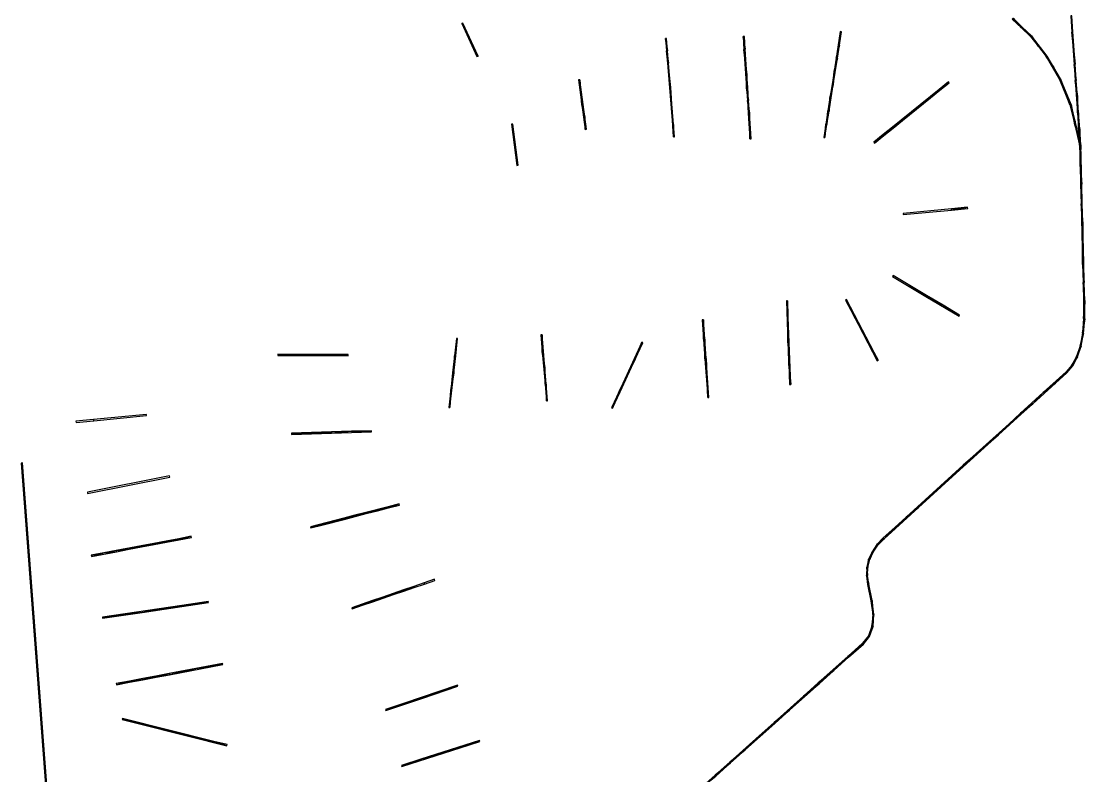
# Model space of a CAD drawing. Extents: x -4169 to 2221, y -6508 to 574.
# Drawn here: x -2317 to -539, y -2416 to -1154 of the extents above; entities that cross this region are included whole.
import ezdxf

# ---------------------------------------------------------------- set-up
doc = ezdxf.new("R2010")
doc.units = 0

msp = doc.modelspace()

# ---------------------------------------------------------------- linework, layer by layer
at = {"layer": 'mg_to_dxf', "color": 40}
for points in [[(-659.91, -1150.66), (-644.61, -1165.22), (-658.63, -1149.23)], [(-658.63, -1149.23), (-644.61, -1165.22), (-643.23, -1163.89)], [(-560.38, -1172.31), (-558.4, -1171.97), (-560.26, -1144.95), (-562.24, -1145.32)], [(-1552.98, -1212.32), (-1578.24, -1157.32), (-1580.06, -1158.15)], [(-1554.8, -1213.15), (-1552.98, -1212.32), (-1580.06, -1158.15)], [(-947.38, -1171.44), (-950.84, -1193.56), (-948.87, -1193.87), (-945.41, -1171.75)], [(-644.61, -1165.22), (-629.3, -1179.78), (-643.23, -1163.89)], [(-643.23, -1163.89), (-629.3, -1179.78), (-627.82, -1178.55)], [(-554.67, -1226.01), (-554.67, -1226.01), (-558.4, -1171.97), (-560.38, -1172.31)], [(-554.67, -1226.01), (-554.67, -1226.01), (-560.38, -1172.31), (-556.65, -1226.28)], [(-1237.7, -1182.97), (-1239.69, -1183.13), (-1236.04, -1203.53)], [(-1239.69, -1183.13), (-1238.03, -1203.69), (-1236.04, -1203.53)], [(-1106.42, -1201.03), (-1107.82, -1179.66), (-1109.82, -1179.79)], [(-1108.42, -1201.16), (-1106.42, -1201.03), (-1109.82, -1179.79)], [(-616.16, -1196.56), (-627.82, -1178.55), (-629.3, -1179.78)], [(-601.38, -1212.35), (-627.82, -1178.55), (-616.16, -1196.56)], [(-1234.38, -1224.08), (-1234.38, -1224.08), (-1236.04, -1203.53), (-1238.03, -1203.69)], [(-1231.05, -1265.18), (-1231.05, -1265.18), (-1238.03, -1203.69), (-1226.4, -1347.55)], [(-1238.03, -1203.69), (-1238.03, -1203.69), (-1231.05, -1265.18), (-1234.38, -1224.08)], [(-1108.42, -1201.16), (-1108.42, -1201.16), (-1103.61, -1243.77), (-1106.42, -1201.03)], [(-1104.2, -1265.27), (-1104.2, -1265.27), (-1103.61, -1243.77), (-1108.42, -1201.16)], [(-950.84, -1193.56), (-954.31, -1215.68), (-948.87, -1193.87)], [(-948.87, -1193.87), (-954.31, -1215.68), (-952.33, -1215.99)], [(-603.03, -1213.34), (-601.38, -1212.35), (-616.16, -1196.56)], [(-957.77, -1237.8), (-957.77, -1237.8), (-959.25, -1260.23), (-952.33, -1215.99)], [(-957.77, -1237.8), (-957.77, -1237.8), (-952.33, -1215.99), (-954.31, -1215.68)], [(-603.03, -1213.34), (-590.34, -1231.49), (-601.38, -1212.35)], [(-603.03, -1213.34), (-581.1, -1251.35), (-590.34, -1231.49)], [(-554.67, -1226.01), (-554.67, -1226.01), (-556.65, -1226.28), (-552.8, -1253.03)], [(-554.79, -1253.26), (-554.79, -1253.26), (-552.8, -1253.03), (-556.65, -1226.28)], [(-1102.2, -1265.14), (-1102.2, -1265.14), (-1103.61, -1243.77), (-1104.2, -1265.27)], [(-961.23, -1259.92), (-961.23, -1259.92), (-959.25, -1260.23), (-957.77, -1237.8)], [(-590.34, -1231.49), (-581.1, -1251.35), (-579.31, -1250.63)], [(-1379.4, -1293.69), (-1379.4, -1293.69), (-1382.86, -1251.98), (-1384.84, -1252.24)], [(-1379.4, -1293.69), (-1379.4, -1293.69), (-1374.69, -1314.15), (-1382.86, -1251.98)], [(-964.69, -1282.04), (-964.69, -1282.04), (-959.25, -1260.23), (-961.23, -1259.92)], [(-964.69, -1282.04), (-964.69, -1282.04), (-962.71, -1282.35), (-959.25, -1260.23)], [(-766.45, -1255.43), (-782.07, -1268.04), (-780.82, -1269.6)], [(-765.19, -1256.99), (-766.45, -1255.43), (-780.82, -1269.6)], [(-581.1, -1251.35), (-563.52, -1293.81), (-579.31, -1250.63)], [(-579.31, -1250.63), (-563.52, -1293.81), (-561.6, -1293.39)], [(-552.8, -1253.03), (-552.8, -1253.03), (-554.79, -1253.26), (-550.94, -1280.05)], [(-554.79, -1253.26), (-554.79, -1253.26), (-551.07, -1307.23), (-550.94, -1280.05)], [(-1226.07, -1326.84), (-1226.07, -1326.84), (-1231.05, -1265.18), (-1226.4, -1347.55)], [(-1102.2, -1265.14), (-1102.2, -1265.14), (-1104.2, -1265.27), (-1100.8, -1286.51)], [(-1100.8, -1286.51), (-1100.8, -1286.51), (-1104.2, -1265.27), (-1102.79, -1286.64)], [(-860.19, -1331.12), (-860.19, -1331.12), (-796.44, -1282.22), (-782.07, -1268.04)], [(-782.07, -1268.04), (-782.07, -1268.04), (-796.44, -1282.22), (-780.82, -1269.6)], [(-550.94, -1280.05), (-550.94, -1280.05), (-551.07, -1307.23), (-549.07, -1307.07)], [(-1379.4, -1293.69), (-1379.4, -1293.69), (-1376.68, -1314.41), (-1374.69, -1314.15)], [(-1100.8, -1286.51), (-1100.8, -1286.51), (-1102.79, -1286.64), (-1099.39, -1307.87)], [(-1101.39, -1308.01), (-1099.39, -1307.87), (-1102.79, -1286.64)], [(-968.15, -1304.16), (-968.15, -1304.16), (-966.17, -1304.47), (-964.69, -1282.04)], [(-964.69, -1282.04), (-964.69, -1282.04), (-966.17, -1304.47), (-962.71, -1282.35)], [(-860.19, -1331.12), (-860.19, -1331.12), (-843.31, -1320.06), (-796.44, -1282.22)], [(-563.52, -1293.81), (-555.43, -1327.51), (-561.6, -1293.39)], [(-561.6, -1293.39), (-555.43, -1327.51), (-554.88, -1321.39)], [(-1373.95, -1335.13), (-1374.69, -1314.15), (-1376.68, -1314.41)], [(-1371.97, -1334.87), (-1374.69, -1314.15), (-1373.95, -1335.13)], [(-1098.58, -1350.74), (-1099.39, -1307.87), (-1101.39, -1308.01)], [(-1096.58, -1350.61), (-1099.39, -1307.87), (-1098.58, -1350.74)], [(-969.64, -1326.58), (-969.64, -1326.58), (-968.15, -1304.16), (-971.61, -1326.27)], [(-966.17, -1304.47), (-966.17, -1304.47), (-968.15, -1304.16), (-969.64, -1326.58)], [(-549.2, -1334.22), (-549.07, -1307.07), (-551.07, -1307.23)], [(-547.21, -1334.09), (-549.07, -1307.07), (-549.2, -1334.22)], [(-1494.95, -1326.11), (-1496.93, -1326.37), (-1487.99, -1395.17), (-1486.01, -1394.92)], [(-1226.07, -1326.84), (-1226.07, -1326.84), (-1226.4, -1347.55), (-1224.4, -1347.39)], [(-973.1, -1348.7), (-973.1, -1348.7), (-971.61, -1326.27), (-975.07, -1348.39)], [(-969.64, -1326.58), (-969.64, -1326.58), (-971.61, -1326.27), (-973.1, -1348.7)], [(-860.19, -1331.12), (-875.81, -1343.74), (-875.34, -1344.32)], [(-875.34, -1344.32), (-859.25, -1332.29), (-860.19, -1331.12)], [(-859.25, -1332.29), (-875.34, -1344.32), (-874.56, -1345.29)], [(-874.56, -1345.29), (-858.93, -1332.68), (-859.25, -1332.29)], [(-859.25, -1332.29), (-859.25, -1332.29), (-843.31, -1320.06), (-860.19, -1331.12)], [(-859.25, -1332.29), (-859.25, -1332.29), (-858.93, -1332.68), (-843.31, -1320.06)], [(-554.88, -1321.39), (-555.43, -1327.51), (-548.16, -1349.39)], [(-555.43, -1327.51), (-547.34, -1361.2), (-548.16, -1349.39)], [(-891.44, -1356.35), (-891.44, -1356.35), (-875.34, -1344.32), (-875.81, -1343.74)], [(-891.44, -1356.35), (-891.44, -1356.35), (-890.18, -1357.91), (-875.34, -1344.32)], [(-875.34, -1344.32), (-875.34, -1344.32), (-890.18, -1357.91), (-874.56, -1345.29)], [(-547.34, -1361.2), (-547.21, -1334.09), (-549.2, -1334.22)], [(-545.34, -1361.11), (-547.21, -1334.09), (-547.34, -1361.2)], [(-547.34, -1361.2), (-547.34, -1361.2), (-546.52, -1394.04), (-545.34, -1361.11)], [(-546.52, -1394.04), (-546.52, -1394.04), (-543.69, -1426.78), (-545.34, -1361.11)], [(-546.52, -1394.04), (-546.52, -1394.04), (-545.69, -1426.87), (-543.69, -1426.78)], [(-543.69, -1426.78), (-545.69, -1426.87), (-544.87, -1459.7), (-542.87, -1459.62)], [(-761.33, -1469.84), (-761.52, -1467.85), (-842.46, -1475.5), (-842.27, -1477.49)], [(-734.54, -1465.3), (-761.52, -1467.85), (-761.33, -1469.84)], [(-734.35, -1467.3), (-734.54, -1465.3), (-761.33, -1469.84)], [(-544.87, -1459.7), (-544.87, -1459.7), (-542.05, -1492.45), (-542.87, -1459.62)], [(-542.05, -1492.45), (-542.05, -1492.45), (-544.87, -1459.7), (-542.4, -1558.2)], [(-542.05, -1492.45), (-542.05, -1492.45), (-542.4, -1558.2), (-540.4, -1558.13)], [(-540.4, -1558.13), (-540.4, -1558.13), (-542.4, -1558.2), (-539.57, -1590.97)], [(-539.57, -1590.97), (-539.57, -1590.97), (-542.4, -1558.2), (-541.57, -1591.04)], [(-831.19, -1596.03), (-858.95, -1579.43), (-859.98, -1581.15), (-832.22, -1597.75)], [(-804.46, -1614.34), (-831.19, -1596.03), (-832.22, -1597.75)], [(-803.43, -1612.63), (-831.19, -1596.03), (-804.46, -1614.34)], [(-539.57, -1590.97), (-541.57, -1591.04), (-538.75, -1623.8)], [(-541.57, -1591.04), (-540.75, -1623.87), (-538.75, -1623.8)], [(-775.67, -1629.22), (-775.67, -1629.22), (-803.43, -1612.63), (-804.46, -1614.34)], [(-775.67, -1629.22), (-775.67, -1629.22), (-804.46, -1614.34), (-748.93, -1647.54)], [(-1037.6, -1621.58), (-1037.6, -1621.58), (-1034.98, -1691.78), (-1035.6, -1621.51)], [(-1035.6, -1621.51), (-1035.6, -1621.51), (-1033.67, -1726.87), (-1030.36, -1761.89)], [(-1034.98, -1691.78), (-1034.98, -1691.78), (-1033.67, -1726.87), (-1035.6, -1621.51)], [(-925.48, -1645.99), (-925.48, -1645.99), (-936.87, -1619.75), (-938.65, -1620.67)], [(-936.87, -1619.75), (-936.87, -1619.75), (-925.48, -1645.99), (-884.22, -1721.04)], [(-775.67, -1629.22), (-775.67, -1629.22), (-748.93, -1647.54), (-747.91, -1645.82)], [(-540.74, -1651.43), (-538.75, -1623.8), (-540.75, -1623.87)], [(-540.74, -1651.43), (-538.75, -1651.67), (-538.75, -1623.8)], [(-1178.29, -1653.59), (-1175.98, -1686.11), (-1176.29, -1653.45)], [(-1176.29, -1653.45), (-1175.98, -1686.11), (-1173.98, -1685.97)], [(-884.22, -1721.04), (-884.22, -1721.04), (-925.48, -1645.99), (-885.99, -1721.96)], [(-542.67, -1675.74), (-538.75, -1651.67), (-540.74, -1651.43)], [(-542.67, -1675.74), (-540.73, -1676.26), (-538.75, -1651.67)], [(-1589.16, -1684.71), (-1592.36, -1713.56), (-1590.37, -1713.78), (-1587.17, -1684.93)], [(-1447.93, -1678.69), (-1445.62, -1706.27), (-1445.94, -1678.53)], [(-1445.94, -1678.53), (-1445.62, -1706.27), (-1441.31, -1733.68)], [(-1173.67, -1718.63), (-1173.67, -1718.63), (-1173.98, -1685.97), (-1175.98, -1686.11)], [(-1171.67, -1718.49), (-1171.67, -1718.49), (-1173.98, -1685.97), (-1173.67, -1718.63)], [(-542.67, -1675.74), (-546.54, -1696.81), (-540.73, -1676.26)], [(-540.73, -1676.26), (-546.54, -1696.81), (-544.69, -1697.59)], [(-1440.99, -1761.43), (-1440.99, -1761.43), (-1441.31, -1733.68), (-1445.62, -1706.27)], [(-1290.15, -1719.36), (-1290.15, -1719.36), (-1279.27, -1691.13), (-1317.36, -1773.29)], [(-1290.15, -1719.36), (-1290.15, -1719.36), (-1277.45, -1691.97), (-1279.27, -1691.13)], [(-552.35, -1714.62), (-544.69, -1697.59), (-546.54, -1696.81)], [(-550.63, -1715.65), (-544.69, -1697.59), (-552.35, -1714.62)], [(-1858.41, -1713.31), (-1858.41, -1713.31), (-1858.41, -1711.31), (-1887.85, -1711.24)], [(-1858.41, -1713.31), (-1858.41, -1713.31), (-1887.85, -1711.24), (-1887.85, -1713.24)], [(-1828.97, -1711.37), (-1828.97, -1711.37), (-1858.41, -1711.31), (-1828.97, -1713.37)], [(-1858.41, -1713.31), (-1858.41, -1713.31), (-1828.97, -1713.37), (-1858.41, -1711.31)], [(-1828.97, -1711.37), (-1828.97, -1711.37), (-1828.97, -1713.37), (-1799.53, -1711.44)], [(-1799.53, -1711.44), (-1799.53, -1711.44), (-1828.97, -1713.37), (-1799.54, -1713.44)], [(-1799.54, -1713.44), (-1770.1, -1713.51), (-1799.53, -1711.44)], [(-1799.53, -1711.44), (-1770.1, -1713.51), (-1770.09, -1711.51)], [(-1592.36, -1713.56), (-1595.56, -1742.41), (-1593.57, -1742.63)], [(-1590.37, -1713.78), (-1592.36, -1713.56), (-1593.57, -1742.63)], [(-1290.15, -1719.36), (-1290.15, -1719.36), (-1317.36, -1773.29), (-1315.55, -1774.13)], [(-1171.67, -1718.49), (-1171.67, -1718.49), (-1173.67, -1718.63), (-1169.05, -1783.67)], [(-1171.67, -1718.49), (-1171.67, -1718.49), (-1169.05, -1783.67), (-1167.06, -1783.53)], [(-560.1, -1729.18), (-550.63, -1715.65), (-552.35, -1714.62)], [(-560.1, -1729.18), (-558.55, -1730.44), (-550.63, -1715.65)], [(-1439, -1761.26), (-1439, -1761.26), (-1441.31, -1733.68), (-1440.99, -1761.43)], [(-1030.36, -1761.89), (-1030.36, -1761.89), (-1033.67, -1726.87), (-1032.36, -1761.97)], [(-587.56, -1759.33), (-587.56, -1759.33), (-569.79, -1740.49), (-608.01, -1775.21)], [(-587.56, -1759.33), (-587.56, -1759.33), (-568.45, -1741.97), (-569.79, -1740.49)], [(-560.1, -1729.18), (-569.79, -1740.49), (-558.55, -1730.44)], [(-558.55, -1730.44), (-569.79, -1740.49), (-568.45, -1741.97)], [(-1593.57, -1742.63), (-1593.57, -1742.63), (-1598.75, -1771.27), (-1599.96, -1800.34)], [(-1593.57, -1742.63), (-1593.57, -1742.63), (-1595.56, -1742.41), (-1598.75, -1771.27)], [(-587.56, -1759.33), (-587.56, -1759.33), (-608.01, -1775.21), (-625.78, -1794.06)], [(-1599.96, -1800.34), (-1599.96, -1800.34), (-1598.75, -1771.27), (-1601.95, -1800.12)], [(-1438.68, -1789), (-1438.68, -1789), (-1439, -1761.26), (-1440.99, -1761.43)], [(-1439, -1761.26), (-1439, -1761.26), (-1438.68, -1789), (-1436.69, -1788.84)], [(-1317.36, -1773.29), (-1330.06, -1800.68), (-1328.25, -1801.52)], [(-1315.55, -1774.13), (-1317.36, -1773.29), (-1328.25, -1801.52)], [(-625.78, -1794.06), (-625.78, -1794.06), (-608.01, -1775.21), (-646.24, -1809.94)], [(-625.78, -1794.06), (-625.78, -1794.06), (-646.24, -1809.94), (-644.89, -1811.42)], [(-2107.25, -1811.65), (-2195.83, -1820.32), (-2195.63, -1822.31), (-2107.06, -1813.64)], [(-665.35, -1827.3), (-664, -1828.78), (-646.24, -1809.94)], [(-664, -1828.78), (-644.89, -1811.42), (-646.24, -1809.94)], [(-2195.83, -1820.32), (-2225.35, -1823.22), (-2225.16, -1825.21), (-2195.63, -1822.31)], [(-683.11, -1846.14), (-683.11, -1846.14), (-665.35, -1827.3), (-741.79, -1896.75)], [(-683.11, -1846.14), (-683.11, -1846.14), (-664, -1828.78), (-665.35, -1827.3)], [(-1797.95, -1841.06), (-1864.86, -1843.13), (-1797.89, -1843.06)], [(-1797.89, -1843.06), (-1864.86, -1843.13), (-1831.34, -1844.1)], [(-1831.34, -1844.1), (-1864.86, -1843.13), (-1864.8, -1845.13)], [(-1764.5, -1840.02), (-1797.95, -1841.06), (-1797.89, -1843.06)], [(-1730.98, -1840.99), (-1764.5, -1840.02), (-1797.89, -1843.06)], [(-1731.04, -1838.99), (-1764.5, -1840.02), (-1730.98, -1840.99)], [(-683.11, -1846.14), (-683.11, -1846.14), (-741.79, -1896.75), (-759.56, -1915.59)], [(-2250.89, -2763.71), (-2248.9, -2763.56), (-2314.68, -1892.95), (-2316.68, -1893.1)], [(-759.56, -1915.59), (-759.56, -1915.59), (-741.79, -1896.75), (-760.9, -1914.11)], [(-2068.32, -1916.58), (-2068.71, -1914.62), (-2206.13, -1941.85), (-2205.74, -1943.81)], [(-780.01, -1931.47), (-778.67, -1932.95), (-760.9, -1914.11)], [(-778.67, -1932.95), (-759.56, -1915.59), (-760.9, -1914.11)], [(-837.35, -1983.56), (-837.35, -1983.56), (-816.89, -1967.67), (-780.01, -1931.47)], [(-780.01, -1931.47), (-780.01, -1931.47), (-816.89, -1967.67), (-778.67, -1932.95)], [(-1832.51, -2001.59), (-1832.51, -2001.59), (-1703.39, -1966.2), (-1740.42, -1975.76)], [(-1832.51, -2001.59), (-1832.51, -2001.59), (-1813.99, -1996.81), (-1703.39, -1966.2)], [(-1813.99, -1996.81), (-1813.99, -1996.81), (-1776.96, -1987.26), (-1703.39, -1966.2)], [(-1703.39, -1966.2), (-1703.39, -1966.2), (-1776.96, -1987.26), (-1758.44, -1982.48)], [(-1703.39, -1966.2), (-1703.39, -1966.2), (-1758.44, -1982.48), (-1739.92, -1977.7)], [(-1703.39, -1966.2), (-1703.39, -1966.2), (-1739.92, -1977.7), (-1721.4, -1972.92)], [(-1703.39, -1966.2), (-1703.39, -1966.2), (-1721.4, -1972.92), (-1702.89, -1968.14)], [(-1703.39, -1966.2), (-1703.39, -1966.2), (-1702.89, -1968.14), (-1684.87, -1961.42)], [(-1684.87, -1961.42), (-1684.87, -1961.42), (-1702.89, -1968.14), (-1684.37, -1963.36)], [(-816.89, -1967.67), (-816.89, -1967.67), (-837.35, -1983.56), (-855.11, -2002.4)], [(-1777.46, -1985.32), (-1777.46, -1985.32), (-1833.01, -1999.66), (-1832.51, -2001.59)], [(-1758.94, -1980.54), (-1758.94, -1980.54), (-1832.51, -2001.59), (-1740.42, -1975.76)], [(-1777.46, -1985.32), (-1777.46, -1985.32), (-1832.51, -2001.59), (-1758.94, -1980.54)], [(-856.46, -2000.92), (-856.46, -2000.92), (-855.11, -2002.4), (-837.35, -1983.56)], [(-875.57, -2018.28), (-874.22, -2019.76), (-856.46, -2000.92)], [(-874.22, -2019.76), (-855.11, -2002.4), (-856.46, -2000.92)], [(-2074.24, -2023.58), (-2095.12, -2027.53), (-2073.86, -2025.54)], [(-2094.75, -2029.5), (-2094.75, -2029.5), (-2073.86, -2025.54), (-2095.12, -2027.53)], [(-2053.35, -2019.63), (-2074.24, -2023.58), (-2073.86, -2025.54)], [(-2052.98, -2021.59), (-2053.35, -2019.63), (-2073.86, -2025.54)], [(-2032.47, -2015.67), (-2053.35, -2019.63), (-2052.98, -2021.59)], [(-2032.09, -2017.64), (-2032.47, -2015.67), (-2052.98, -2021.59)], [(-886.24, -2029.47), (-874.22, -2019.76), (-875.57, -2018.28)], [(-884.64, -2030.69), (-874.22, -2019.76), (-886.24, -2029.47)], [(-2199.18, -2049.26), (-2199.18, -2049.26), (-2178.66, -2043.34), (-2199.55, -2047.29)], [(-2157.4, -2041.35), (-2157.4, -2041.35), (-2178.66, -2043.34), (-2199.18, -2049.26)], [(-2157.4, -2041.35), (-2157.4, -2041.35), (-2157.78, -2039.39), (-2178.66, -2043.34)], [(-2116.01, -2031.48), (-2116.01, -2031.48), (-2157.78, -2039.39), (-2136.52, -2037.4)], [(-2136.52, -2037.4), (-2136.52, -2037.4), (-2157.78, -2039.39), (-2157.4, -2041.35)], [(-2115.63, -2033.45), (-2115.63, -2033.45), (-2116.01, -2031.48), (-2136.52, -2037.4)], [(-2094.75, -2029.5), (-2094.75, -2029.5), (-2095.12, -2027.53), (-2116.01, -2031.48)], [(-2094.75, -2029.5), (-2094.75, -2029.5), (-2116.01, -2031.48), (-2115.63, -2033.45)], [(-894.39, -2041.39), (-900.03, -2054.01), (-898.11, -2054.64)], [(-894.39, -2041.39), (-898.11, -2054.64), (-892.6, -2042.31)], [(-892.6, -2042.31), (-886.24, -2029.47), (-894.39, -2041.39)], [(-884.64, -2030.69), (-886.24, -2029.47), (-892.6, -2042.31)], [(-900.03, -2054.01), (-903.15, -2067.36), (-901.16, -2067.66)], [(-900.03, -2054.01), (-901.16, -2067.66), (-898.11, -2054.64)], [(-903.15, -2067.36), (-903.76, -2081.43), (-901.76, -2081.38)], [(-903.15, -2067.36), (-901.76, -2081.38), (-901.16, -2067.66)], [(-1642.7, -2095.42), (-1643.35, -2093.53), (-1660.62, -2099.46), (-1659.97, -2101.35)], [(-1626.07, -2087.59), (-1643.35, -2093.53), (-1642.7, -2095.42), (-1625.42, -2089.48)], [(-903.76, -2081.43), (-899.9, -2095.8), (-901.76, -2081.38)], [(-903.76, -2081.43), (-901.85, -2096.21), (-899.9, -2095.8)], [(-894.23, -2122.92), (-899.9, -2095.8), (-901.85, -2096.21), (-896.19, -2123.33)], [(-1712.46, -2117.27), (-1712.46, -2117.27), (-1694.53, -2113.22), (-1695.18, -2111.33)], [(-1694.53, -2113.22), (-1694.53, -2113.22), (-1712.46, -2117.27), (-1711.81, -2119.16)], [(-1695.18, -2111.33), (-1695.18, -2111.33), (-1677.25, -2107.29), (-1677.9, -2105.4)], [(-1694.53, -2113.22), (-1694.53, -2113.22), (-1677.25, -2107.29), (-1695.18, -2111.33)], [(-1660.62, -2099.46), (-1677.9, -2105.4), (-1677.25, -2107.29)], [(-1659.97, -2101.35), (-1660.62, -2099.46), (-1677.25, -2107.29)], [(-2181, -2150.63), (-2181, -2150.63), (-2114.37, -2142.85), (-2048.31, -2131.12)], [(-2114.37, -2142.85), (-2114.37, -2142.85), (-2048.02, -2133.1), (-2048.31, -2131.12)], [(-2048.31, -2131.12), (-2048.31, -2131.12), (-2048.02, -2133.1), (-2003.79, -2126.59)], [(-2048.31, -2131.12), (-2003.79, -2126.59), (-2026.19, -2127.86)], [(-2026.19, -2127.86), (-2003.79, -2126.59), (-2004.08, -2124.61)], [(-1746.37, -2131.03), (-1746.37, -2131.03), (-1729.74, -2123.2), (-1764.3, -2135.07)], [(-1746.37, -2131.03), (-1746.37, -2131.03), (-1764.3, -2135.07), (-1763.65, -2136.96)], [(-1729.09, -2125.09), (-1729.09, -2125.09), (-1729.74, -2123.2), (-1746.37, -2131.03)], [(-1729.09, -2125.09), (-1729.09, -2125.09), (-1712.46, -2117.27), (-1729.74, -2123.2)], [(-1711.81, -2119.16), (-1711.81, -2119.16), (-1712.46, -2117.27), (-1729.09, -2125.09)], [(-893.18, -2146.31), (-894.23, -2122.92), (-896.19, -2123.33)], [(-891.18, -2146.44), (-894.23, -2122.92), (-893.18, -2146.31)], [(-2114.37, -2142.85), (-2114.37, -2142.85), (-2181, -2150.63), (-2180.71, -2152.61)], [(-894.5, -2165.82), (-891.18, -2146.44), (-893.18, -2146.31)], [(-892.59, -2166.45), (-891.18, -2146.44), (-894.5, -2165.82)], [(-900.15, -2181.87), (-892.59, -2166.45), (-894.5, -2165.82)], [(-900.15, -2181.87), (-898.45, -2182.96), (-892.59, -2166.45)], [(-900.15, -2181.87), (-910.11, -2194.46), (-898.45, -2182.96)], [(-898.45, -2182.96), (-910.11, -2194.46), (-908.78, -2195.95)], [(-934.78, -2216.55), (-908.78, -2195.95), (-910.11, -2194.46)], [(-933.46, -2218.04), (-908.78, -2195.95), (-934.78, -2216.55)], [(-958.13, -2240.14), (-958.13, -2240.14), (-934.78, -2216.55), (-984.13, -2260.73)], [(-958.13, -2240.14), (-958.13, -2240.14), (-933.46, -2218.04), (-934.78, -2216.55)], [(-2069.22, -2245.18), (-2069.22, -2245.18), (-2068.85, -2247.14), (-2024.78, -2236.73)], [(-2068.85, -2247.14), (-1979.97, -2230.24), (-2024.78, -2236.73)], [(-2024.78, -2236.73), (-1979.97, -2230.24), (-1980.34, -2228.28)], [(-958.13, -2240.14), (-958.13, -2240.14), (-984.13, -2260.73), (-982.8, -2262.23)], [(-2157.73, -2264.04), (-2157.73, -2264.04), (-2135.88, -2257.85), (-2158.1, -2262.07)], [(-2135.51, -2259.81), (-2135.51, -2259.81), (-2135.88, -2257.85), (-2157.73, -2264.04)], [(-2135.51, -2259.81), (-2135.51, -2259.81), (-2113.66, -2253.62), (-2135.88, -2257.85)], [(-2113.29, -2255.59), (-2113.29, -2255.59), (-2113.66, -2253.62), (-2135.51, -2259.81)], [(-2113.66, -2253.62), (-2113.66, -2253.62), (-2113.29, -2255.59), (-2091.44, -2249.4)], [(-2091.44, -2249.4), (-2091.44, -2249.4), (-2113.29, -2255.59), (-2091.07, -2251.36)], [(-2091.44, -2249.4), (-2091.44, -2249.4), (-2091.07, -2251.36), (-2069.22, -2245.18)], [(-2069.22, -2245.18), (-2069.22, -2245.18), (-2091.07, -2251.36), (-2068.85, -2247.14)], [(-1677.77, -2295.11), (-1677.77, -2295.11), (-1647.02, -2286.81), (-1587.43, -2264.53)], [(-1587.43, -2264.53), (-1587.43, -2264.53), (-1647.02, -2286.81), (-1586.79, -2266.42)], [(-1008.81, -2282.82), (-982.8, -2262.23), (-984.13, -2260.73)], [(-1007.48, -2284.32), (-982.8, -2262.23), (-1008.81, -2282.82)], [(-1647.02, -2286.81), (-1647.02, -2286.81), (-1677.77, -2295.11), (-1677.13, -2297)], [(-1058.15, -2327), (-1032.15, -2306.41), (-1008.81, -2282.82)], [(-1032.15, -2306.41), (-1007.48, -2284.32), (-1008.81, -2282.82)], [(-1677.77, -2295.11), (-1707.89, -2305.3), (-1707.25, -2307.19)], [(-1677.13, -2297), (-1677.77, -2295.11), (-1707.25, -2307.19)], [(-1056.83, -2328.5), (-1032.15, -2306.41), (-1058.15, -2327)], [(-2147.48, -2320.33), (-2147.97, -2322.27), (-1994.55, -2358.64)], [(-2147.97, -2322.27), (-2016.88, -2355.11), (-1994.55, -2358.64)], [(-1082.83, -2349.1), (-1082.83, -2349.1), (-1081.5, -2350.59), (-1058.15, -2327)], [(-1058.15, -2327), (-1058.15, -2327), (-1081.5, -2350.59), (-1056.83, -2328.5)], [(-1995.04, -2360.58), (-1995.04, -2360.58), (-1994.55, -2358.64), (-2016.88, -2355.11)], [(-1995.04, -2360.58), (-1995.04, -2360.58), (-1973.19, -2366.05), (-1994.55, -2358.64)], [(-1994.55, -2358.64), (-1994.55, -2358.64), (-1973.19, -2366.05), (-1972.7, -2364.11)], [(-1648.42, -2388.55), (-1648.42, -2388.55), (-1582.67, -2369.53), (-1550.71, -2357.17)], [(-1550.71, -2357.17), (-1550.71, -2357.17), (-1582.67, -2369.53), (-1550.09, -2359.07)], [(-1082.83, -2349.1), (-1082.83, -2349.1), (-1132.17, -2393.28), (-1106.17, -2372.68)], [(-1082.83, -2349.1), (-1082.83, -2349.1), (-1106.17, -2372.68), (-1081.5, -2350.59)], [(-1648.42, -2388.55), (-1648.42, -2388.55), (-1680.38, -2400.91), (-1582.67, -2369.53)], [(-1106.17, -2372.68), (-1106.17, -2372.68), (-1132.17, -2393.28), (-1130.85, -2394.77)], [(-1648.42, -2388.55), (-1648.42, -2388.55), (-1681, -2399.01), (-1680.38, -2400.91)], [(-1155.52, -2416.87), (-1130.85, -2394.77), (-1156.85, -2415.37), (-1181.52, -2437.46)], [(-1156.85, -2415.37), (-1130.85, -2394.77), (-1132.17, -2393.28)]]:
    msp.add_3dface(points, dxfattribs=at)

doc.saveas('drawing.dxf')
